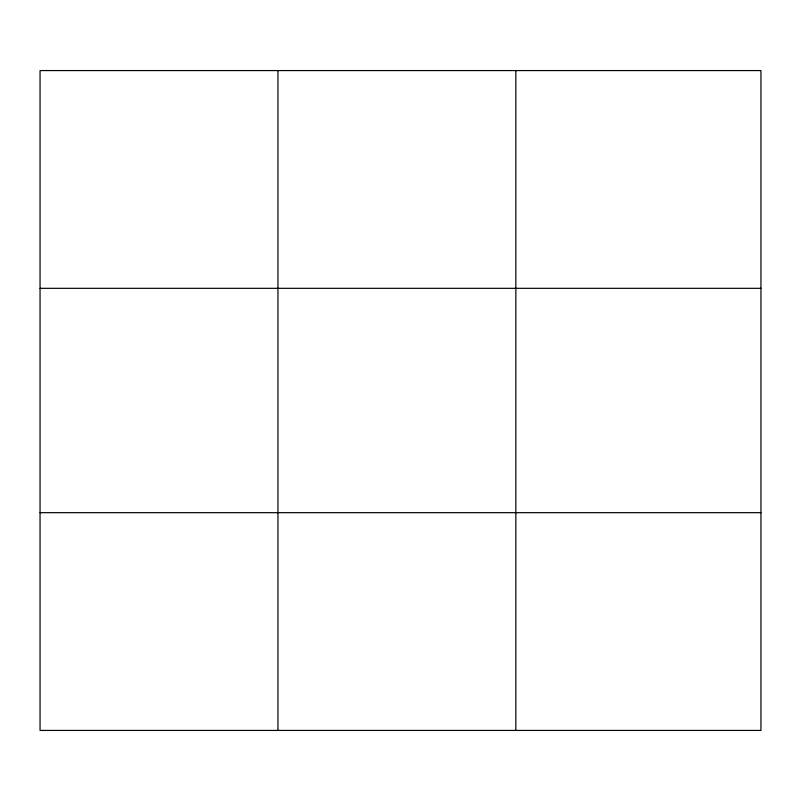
<?xml version="1.0" encoding="UTF-8"?>
<svg xmlns="http://www.w3.org/2000/svg" width="801" height="801" viewBox="0 0 801 801"><rect width="100%" height="100%" fill="white"/><g stroke="black" fill="none" stroke-linecap="round" stroke-linejoin="round"><path stroke-width="1.2" d="M277.947 70.568L277.947 730.432M515.844 70.568L515.844 730.432M760.95 288.32L760.95 70.568L40.05 70.568L40.05 730.432L760.95 730.432L760.95 288.32L40.05 288.32M40.05 512.68L760.95 512.68"/></g></svg>
